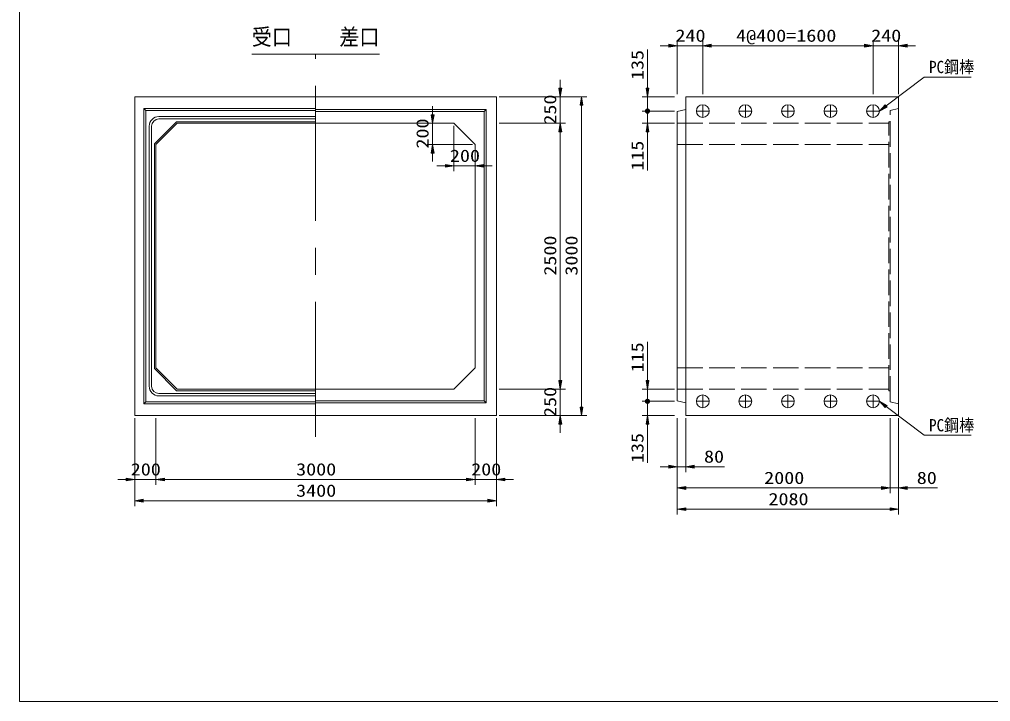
# Model space of a CAD drawing. Units: millimetres on the paper, scale 1:40. Extents: x 18 to 410, y 10 to 287.
# Drawn here: x 18 to 246.2, y 10 to 170.4 of the extents above; entities that cross this region are included whole.
import ezdxf
from ezdxf.enums import TextEntityAlignment as Align

# ---------------------------------------------------------------- set-up
doc = ezdxf.new("R2010")
doc.units = ezdxf.units.MM
doc.linetypes.add('DASHED', pattern=[7.5, 6, -1.5])
doc.linetypes.add('USER1', pattern=[50.8, 31.75, -6.35, 6.35, -6.35])
for name, color, linetype, lineweight in [('0_7', 7, 'Continuous', 13), ('Layer1', 3, 'Continuous', 13), ('Layer2', 6, 'USER1', 13), ('Layer3', 7, 'Continuous', 13), ('Layer4', 4, 'DASHED', 13), ('Layer7', 9, 'Continuous', 13)]:
    doc.layers.add(name, color=color, linetype=linetype, lineweight=lineweight)
doc.styles.add('ＭＳ ゴシック', font='')
doc.styles.get('ＭＳ ゴシック').set_extended_font_data('MS Gothic')

msp = doc.modelspace()

# ---------------------------------------------------------------- hatches: boundary and pattern name
at = {"layer": 'Layer1'}
for points in [[(170.594, 164.575), (170.594, 163.908), (172.594, 164.242)], [(180.594, 164.575), (180.594, 163.908), (178.594, 164.242)], [(180.594, 164.575), (180.594, 163.908), (178.594, 164.242)], [(216.594, 164.575), (216.594, 163.908), (218.594, 164.242)], [(216.594, 164.575), (216.594, 163.908), (218.594, 164.242)], [(226.594, 164.575), (226.594, 163.908), (224.594, 164.242)], [(144.76, 154.242), (145.427, 154.242), (145.094, 152.242)], [(165.26, 154.242), (165.927, 154.242), (165.594, 152.242)], [(149.76, 150.242), (150.427, 150.242), (150.094, 152.242)], [(165.624, 149.349), (165.534, 149.343), (165.474, 149.332), (165.417, 149.313), (165.363, 149.287), (165.312, 149.255), (165.265, 149.217), (165.224, 149.173), (165.188, 149.124), (165.159, 149.071), (165.137, 149.015), (165.122, 148.957), (165.115, 148.897), (165.115, 148.837), (165.122, 148.777), (165.137, 148.718), (165.159, 148.662), (165.188, 148.609), (165.224, 148.561), (165.265, 148.517), (165.312, 148.478), (165.363, 148.446), (165.417, 148.42), (165.474, 148.402), (165.563, 148.385), (165.594, 148.387), (165.594, 148.867)], [(165.624, 149.349), (165.534, 149.343), (165.474, 149.332), (165.417, 149.313), (165.363, 149.287), (165.312, 149.255), (165.265, 149.217), (165.224, 149.173), (165.188, 149.124), (165.159, 149.071), (165.137, 149.015), (165.122, 148.957), (165.115, 148.897), (165.115, 148.837), (165.122, 148.777), (165.137, 148.718), (165.159, 148.662), (165.188, 148.609), (165.224, 148.561), (165.265, 148.517), (165.312, 148.478), (165.363, 148.446), (165.417, 148.42), (165.474, 148.402), (165.563, 148.385), (165.594, 148.387), (165.594, 148.867)], [(165.563, 148.385), (165.654, 148.39), (165.713, 148.402), (165.77, 148.42), (165.825, 148.446), (165.876, 148.478), (165.922, 148.517), (165.964, 148.561), (165.999, 148.609), (166.028, 148.662), (166.05, 148.718), (166.065, 148.777), (166.073, 148.837), (166.073, 148.897), (166.065, 148.957), (166.05, 149.015), (166.028, 149.071), (165.999, 149.124), (165.964, 149.173), (165.922, 149.217), (165.876, 149.255), (165.825, 149.287), (165.77, 149.313), (165.713, 149.332), (165.624, 149.349), (165.594, 149.347), (165.594, 148.867)], [(165.563, 148.385), (165.654, 148.39), (165.713, 148.402), (165.77, 148.42), (165.825, 148.446), (165.876, 148.478), (165.922, 148.517), (165.964, 148.561), (165.999, 148.609), (166.028, 148.662), (166.05, 148.718), (166.065, 148.777), (166.073, 148.837), (166.073, 148.897), (166.065, 148.957), (166.05, 149.015), (166.028, 149.071), (165.999, 149.124), (165.964, 149.173), (165.922, 149.217), (165.876, 149.255), (165.825, 149.287), (165.77, 149.313), (165.713, 149.332), (165.624, 149.349), (165.594, 149.347), (165.594, 148.867)], [(221.887, 149.814), (220.094, 148.867), (221.483, 150.344)], [(114.76, 147.992), (115.427, 147.992), (115.094, 145.992)], [(144.76, 143.992), (145.427, 143.992), (145.094, 145.992)], [(144.76, 143.992), (145.427, 143.992), (145.094, 145.992)], [(165.26, 143.992), (165.927, 143.992), (165.594, 145.992)], [(114.76, 138.992), (115.427, 138.992), (115.094, 140.992)], [(118.094, 136.325), (118.094, 135.658), (120.094, 135.992)], [(127.094, 136.325), (127.094, 135.658), (125.094, 135.992)], [(144.76, 85.492), (145.427, 85.492), (145.094, 83.492)], [(144.76, 85.492), (145.427, 85.492), (145.094, 83.492)], [(165.26, 85.492), (165.927, 85.492), (165.594, 83.492)], [(165.624, 81.099), (165.534, 81.093), (165.474, 81.082), (165.417, 81.063), (165.363, 81.037), (165.312, 81.005), (165.265, 80.967), (165.224, 80.923), (165.188, 80.874), (165.159, 80.821), (165.137, 80.765), (165.122, 80.707), (165.115, 80.647), (165.115, 80.587), (165.122, 80.527), (165.137, 80.468), (165.159, 80.412), (165.188, 80.359), (165.224, 80.311), (165.265, 80.267), (165.312, 80.228), (165.363, 80.196), (165.417, 80.17), (165.474, 80.152), (165.563, 80.135), (165.594, 80.137), (165.594, 80.617)], [(165.624, 81.099), (165.534, 81.093), (165.474, 81.082), (165.417, 81.063), (165.363, 81.037), (165.312, 81.005), (165.265, 80.967), (165.224, 80.923), (165.188, 80.874), (165.159, 80.821), (165.137, 80.765), (165.122, 80.707), (165.115, 80.647), (165.115, 80.587), (165.122, 80.527), (165.137, 80.468), (165.159, 80.412), (165.188, 80.359), (165.224, 80.311), (165.265, 80.267), (165.312, 80.228), (165.363, 80.196), (165.417, 80.17), (165.474, 80.152), (165.563, 80.135), (165.594, 80.137), (165.594, 80.617)], [(165.563, 80.135), (165.654, 80.14), (165.713, 80.152), (165.77, 80.17), (165.825, 80.196), (165.876, 80.228), (165.922, 80.267), (165.964, 80.311), (165.999, 80.359), (166.028, 80.412), (166.05, 80.468), (166.065, 80.527), (166.073, 80.587), (166.073, 80.647), (166.065, 80.707), (166.05, 80.765), (166.028, 80.821), (165.999, 80.874), (165.964, 80.923), (165.922, 80.967), (165.876, 81.005), (165.825, 81.037), (165.77, 81.063), (165.713, 81.082), (165.624, 81.099), (165.594, 81.097), (165.594, 80.617)], [(165.563, 80.135), (165.654, 80.14), (165.713, 80.152), (165.77, 80.17), (165.825, 80.196), (165.876, 80.228), (165.922, 80.267), (165.964, 80.311), (165.999, 80.359), (166.028, 80.412), (166.05, 80.468), (166.065, 80.527), (166.073, 80.587), (166.073, 80.647), (166.065, 80.707), (166.05, 80.765), (166.028, 80.821), (165.999, 80.874), (165.964, 80.923), (165.922, 80.967), (165.876, 81.005), (165.825, 81.037), (165.77, 81.063), (165.713, 81.082), (165.624, 81.099), (165.594, 81.097), (165.594, 80.617)], [(221.483, 79.139), (220.094, 80.617), (221.887, 79.67)], [(149.76, 79.242), (150.427, 79.242), (150.094, 77.242)], [(144.76, 75.242), (145.427, 75.242), (145.094, 77.242)], [(165.26, 75.242), (165.927, 75.242), (165.594, 77.242)], [(170.594, 65.575), (170.594, 64.908), (172.594, 65.242)], [(176.594, 65.575), (176.594, 64.908), (174.594, 65.242)], [(43.094, 62.575), (43.094, 61.908), (45.094, 62.242)], [(52.094, 62.575), (52.094, 61.908), (50.094, 62.242)], [(52.094, 62.575), (52.094, 61.908), (50.094, 62.242)], [(123.094, 62.575), (123.094, 61.908), (125.094, 62.242)], [(123.094, 62.575), (123.094, 61.908), (125.094, 62.242)], [(132.094, 62.575), (132.094, 61.908), (130.094, 62.242)], [(174.594, 60.575), (174.594, 59.908), (172.594, 60.242)], [(220.594, 60.575), (220.594, 59.908), (222.594, 60.242)], [(220.594, 60.575), (220.594, 59.908), (222.594, 60.242)], [(226.594, 60.575), (226.594, 59.908), (224.594, 60.242)], [(47.094, 57.575), (47.094, 56.908), (45.094, 57.242)], [(128.094, 57.575), (128.094, 56.908), (130.094, 57.242)], [(174.594, 55.575), (174.594, 54.908), (172.594, 55.242)], [(222.594, 55.575), (222.594, 54.908), (224.594, 55.242)]]:
    msp.add_hatch(color=256, dxfattribs=at).paths.add_polyline_path(points)

# ---------------------------------------------------------------- linework, layer by layer
at = {"layer": '0_7'}
for p, q in [((18, 287), (18, 10)), ((18, 10), (410, 10))]:
    msp.add_line(p, q, dxfattribs=at)
at = {"layer": 'Layer1'}
for p, q in [((172.594, 152.867), (172.594, 165.492)), ((178.594, 152.867), (178.594, 165.492)), ((178.594, 152.867), (178.594, 165.492)), ((218.594, 152.867), (218.594, 165.492)), ((218.594, 152.867), (218.594, 165.492)), ((224.594, 152.867), (224.594, 165.492)), ((165.594, 154.242), (165.594, 163.32)), ((170.594, 164.242), (168.594, 164.242)), ((178.594, 164.242), (172.594, 164.242)), ((180.594, 164.242), (216.594, 164.242)), ((180.594, 164.242), (182.594, 164.242)), ((216.594, 164.242), (214.594, 164.242)), ((218.594, 164.242), (224.594, 164.242)), ((226.594, 164.242), (228.594, 164.242)), ((145.094, 154.242), (145.094, 156.242)), ((221.685, 150.079), (230.594, 156.867)), ((230.594, 156.867), (231.594, 156.867)), ((231.594, 156.867), (241.682, 156.867)), ((130.719, 152.242), (146.344, 152.242)), ((130.719, 152.242), (151.344, 152.242)), ((145.094, 145.992), (145.094, 152.242)), ((171.969, 152.242), (164.344, 152.242)), ((165.594, 150.867), (165.594, 152.867)), ((165.594, 148.867), (165.594, 152.242)), ((115.094, 147.992), (115.094, 149.992)), ((150.094, 79.242), (150.094, 150.242)), ((171.969, 148.867), (164.344, 148.867)), ((171.969, 148.867), (164.344, 148.867)), ((165.594, 148.867), (165.594, 145.992)), ((165.594, 146.867), (165.594, 144.867)), ((119.469, 145.992), (113.844, 145.992)), ((115.094, 145.992), (115.094, 140.992)), ((120.094, 145.367), (120.094, 134.742)), ((130.719, 145.992), (146.344, 145.992)), ((130.719, 145.992), (146.344, 145.992)), ((145.094, 143.992), (145.094, 141.992)), ((145.094, 85.492), (145.094, 143.992)), ((171.969, 145.992), (164.344, 145.992)), ((165.594, 143.992), (165.594, 134.913)), ((124.469, 140.992), (113.844, 140.992)), ((125.094, 140.367), (125.094, 134.742)), ((115.094, 138.992), (115.094, 136.992)), ((118.094, 135.992), (116.094, 135.992)), ((120.094, 135.992), (125.094, 135.992)), ((127.094, 135.992), (129.094, 135.992)), ((165.594, 85.492), (165.594, 94.57)), ((145.094, 85.492), (145.094, 87.492)), ((165.594, 82.617), (165.594, 84.617)), ((130.719, 83.492), (146.344, 83.492)), ((130.719, 83.492), (146.344, 83.492)), ((145.094, 83.492), (145.094, 77.242)), ((171.969, 83.492), (164.344, 83.492)), ((165.594, 80.617), (165.594, 83.492)), ((171.969, 80.617), (164.344, 80.617)), ((171.969, 80.617), (164.344, 80.617)), ((165.594, 80.617), (165.594, 77.242)), ((165.594, 78.617), (165.594, 76.617)), ((221.685, 79.405), (230.594, 72.617)), ((45.094, 76.617), (45.094, 60.992)), ((45.094, 76.617), (45.094, 55.992)), ((50.094, 76.617), (50.094, 60.992)), ((50.094, 76.617), (50.094, 60.992)), ((125.094, 76.617), (125.094, 60.992)), ((125.094, 76.617), (125.094, 60.992)), ((130.094, 76.617), (130.094, 60.992)), ((130.094, 76.617), (130.094, 55.992)), ((130.719, 77.242), (146.344, 77.242)), ((130.719, 77.242), (151.344, 77.242)), ((171.969, 77.242), (164.344, 77.242)), ((172.594, 76.617), (172.594, 63.992)), ((172.594, 76.617), (172.594, 58.992)), ((172.594, 76.617), (172.594, 53.992)), ((174.594, 76.617), (174.594, 63.992)), ((222.594, 76.617), (222.594, 58.992)), ((222.594, 76.617), (222.594, 58.992)), ((224.594, 76.617), (224.594, 58.992)), ((224.594, 76.617), (224.594, 53.992)), ((145.094, 75.242), (145.094, 73.242)), ((165.594, 75.242), (165.594, 66.163)), ((230.594, 72.617), (231.594, 72.617)), ((231.594, 72.617), (241.682, 72.617)), ((170.594, 65.242), (168.594, 65.242)), ((172.594, 65.242), (174.594, 65.242)), ((176.594, 65.242), (183.729, 65.242)), ((43.094, 62.242), (41.094, 62.242)), ((50.094, 62.242), (45.094, 62.242)), ((52.094, 62.242), (123.094, 62.242)), ((52.094, 62.242), (54.094, 62.242)), ((123.094, 62.242), (121.094, 62.242)), ((125.094, 62.242), (130.094, 62.242)), ((132.094, 62.242), (134.094, 62.242)), ((174.594, 60.242), (220.594, 60.242)), ((220.594, 60.242), (218.594, 60.242)), ((222.594, 60.242), (224.594, 60.242)), ((226.594, 60.242), (233.729, 60.242)), ((47.094, 57.242), (128.094, 57.242)), ((174.594, 55.242), (222.594, 55.242))]:
    msp.add_line(p, q, dxfattribs=at)
at = {"layer": 'Layer1', "linetype": 'USER1'}
for p, q in [((165.594, 148.867), (165.594, 150.867)), ((165.594, 148.867), (165.594, 146.867)), ((165.594, 80.617), (165.594, 82.617)), ((165.594, 80.617), (165.594, 78.617))]:
    msp.add_line(p, q, dxfattribs=at)
at = {"layer": 'Layer1'}
for points in [[(170.594, 164.575), (170.594, 163.908), (172.594, 164.242)], [(180.594, 164.575), (180.594, 163.908), (178.594, 164.242)], [(180.594, 164.575), (180.594, 163.908), (178.594, 164.242)], [(216.594, 164.575), (216.594, 163.908), (218.594, 164.242)], [(216.594, 164.575), (216.594, 163.908), (218.594, 164.242)], [(226.594, 164.575), (226.594, 163.908), (224.594, 164.242)], [(144.76, 154.242), (145.427, 154.242), (145.094, 152.242)], [(165.26, 154.242), (165.927, 154.242), (165.594, 152.242)], [(149.76, 150.242), (150.427, 150.242), (150.094, 152.242)], [(221.887, 149.814), (220.094, 148.867), (221.483, 150.344)], [(114.76, 147.992), (115.427, 147.992), (115.094, 145.992)], [(144.76, 143.992), (145.427, 143.992), (145.094, 145.992)], [(144.76, 143.992), (145.427, 143.992), (145.094, 145.992)], [(165.26, 143.992), (165.927, 143.992), (165.594, 145.992)], [(114.76, 138.992), (115.427, 138.992), (115.094, 140.992)], [(118.094, 136.325), (118.094, 135.658), (120.094, 135.992)], [(127.094, 136.325), (127.094, 135.658), (125.094, 135.992)], [(144.76, 85.492), (145.427, 85.492), (145.094, 83.492)], [(144.76, 85.492), (145.427, 85.492), (145.094, 83.492)], [(165.26, 85.492), (165.927, 85.492), (165.594, 83.492)], [(221.483, 79.139), (220.094, 80.617), (221.887, 79.67)], [(149.76, 79.242), (150.427, 79.242), (150.094, 77.242)], [(144.76, 75.242), (145.427, 75.242), (145.094, 77.242)], [(165.26, 75.242), (165.927, 75.242), (165.594, 77.242)], [(170.594, 65.575), (170.594, 64.908), (172.594, 65.242)], [(176.594, 65.575), (176.594, 64.908), (174.594, 65.242)], [(43.094, 62.575), (43.094, 61.908), (45.094, 62.242)], [(52.094, 62.575), (52.094, 61.908), (50.094, 62.242)], [(52.094, 62.575), (52.094, 61.908), (50.094, 62.242)], [(123.094, 62.575), (123.094, 61.908), (125.094, 62.242)], [(123.094, 62.575), (123.094, 61.908), (125.094, 62.242)], [(132.094, 62.575), (132.094, 61.908), (130.094, 62.242)], [(174.594, 60.575), (174.594, 59.908), (172.594, 60.242)], [(220.594, 60.575), (220.594, 59.908), (222.594, 60.242)], [(220.594, 60.575), (220.594, 59.908), (222.594, 60.242)], [(226.594, 60.575), (226.594, 59.908), (224.594, 60.242)], [(47.094, 57.575), (47.094, 56.908), (45.094, 57.242)], [(128.094, 57.575), (128.094, 56.908), (130.094, 57.242)], [(174.594, 55.575), (174.594, 54.908), (172.594, 55.242)], [(222.594, 55.575), (222.594, 54.908), (224.594, 55.242)]]:
    msp.add_lwpolyline(points, close=True, dxfattribs=at)
at = {"layer": 'Layer1', "linetype": 'USER1'}
for points in [[(165.624, 149.349), (165.534, 149.343), (165.474, 149.332), (165.417, 149.313), (165.363, 149.287), (165.312, 149.255), (165.265, 149.217), (165.224, 149.173), (165.188, 149.124), (165.159, 149.071), (165.137, 149.015), (165.122, 148.957), (165.115, 148.897), (165.115, 148.837), (165.122, 148.777), (165.137, 148.718), (165.159, 148.662), (165.188, 148.609), (165.224, 148.561), (165.265, 148.517), (165.312, 148.478), (165.363, 148.446), (165.417, 148.42), (165.474, 148.402), (165.563, 148.385), (165.594, 148.387), (165.594, 148.867)], [(165.624, 149.349), (165.534, 149.343), (165.474, 149.332), (165.417, 149.313), (165.363, 149.287), (165.312, 149.255), (165.265, 149.217), (165.224, 149.173), (165.188, 149.124), (165.159, 149.071), (165.137, 149.015), (165.122, 148.957), (165.115, 148.897), (165.115, 148.837), (165.122, 148.777), (165.137, 148.718), (165.159, 148.662), (165.188, 148.609), (165.224, 148.561), (165.265, 148.517), (165.312, 148.478), (165.363, 148.446), (165.417, 148.42), (165.474, 148.402), (165.563, 148.385), (165.594, 148.387), (165.594, 148.867)], [(165.563, 148.385), (165.654, 148.39), (165.713, 148.402), (165.77, 148.42), (165.825, 148.446), (165.876, 148.478), (165.922, 148.517), (165.964, 148.561), (165.999, 148.609), (166.028, 148.662), (166.05, 148.718), (166.065, 148.777), (166.073, 148.837), (166.073, 148.897), (166.065, 148.957), (166.05, 149.015), (166.028, 149.071), (165.999, 149.124), (165.964, 149.173), (165.922, 149.217), (165.876, 149.255), (165.825, 149.287), (165.77, 149.313), (165.713, 149.332), (165.624, 149.349), (165.594, 149.347), (165.594, 148.867)], [(165.563, 148.385), (165.654, 148.39), (165.713, 148.402), (165.77, 148.42), (165.825, 148.446), (165.876, 148.478), (165.922, 148.517), (165.964, 148.561), (165.999, 148.609), (166.028, 148.662), (166.05, 148.718), (166.065, 148.777), (166.073, 148.837), (166.073, 148.897), (166.065, 148.957), (166.05, 149.015), (166.028, 149.071), (165.999, 149.124), (165.964, 149.173), (165.922, 149.217), (165.876, 149.255), (165.825, 149.287), (165.77, 149.313), (165.713, 149.332), (165.624, 149.349), (165.594, 149.347), (165.594, 148.867)], [(165.624, 81.099), (165.534, 81.093), (165.474, 81.082), (165.417, 81.063), (165.363, 81.037), (165.312, 81.005), (165.265, 80.967), (165.224, 80.923), (165.188, 80.874), (165.159, 80.821), (165.137, 80.765), (165.122, 80.707), (165.115, 80.647), (165.115, 80.587), (165.122, 80.527), (165.137, 80.468), (165.159, 80.412), (165.188, 80.359), (165.224, 80.311), (165.265, 80.267), (165.312, 80.228), (165.363, 80.196), (165.417, 80.17), (165.474, 80.152), (165.563, 80.135), (165.594, 80.137), (165.594, 80.617)], [(165.624, 81.099), (165.534, 81.093), (165.474, 81.082), (165.417, 81.063), (165.363, 81.037), (165.312, 81.005), (165.265, 80.967), (165.224, 80.923), (165.188, 80.874), (165.159, 80.821), (165.137, 80.765), (165.122, 80.707), (165.115, 80.647), (165.115, 80.587), (165.122, 80.527), (165.137, 80.468), (165.159, 80.412), (165.188, 80.359), (165.224, 80.311), (165.265, 80.267), (165.312, 80.228), (165.363, 80.196), (165.417, 80.17), (165.474, 80.152), (165.563, 80.135), (165.594, 80.137), (165.594, 80.617)], [(165.563, 80.135), (165.654, 80.14), (165.713, 80.152), (165.77, 80.17), (165.825, 80.196), (165.876, 80.228), (165.922, 80.267), (165.964, 80.311), (165.999, 80.359), (166.028, 80.412), (166.05, 80.468), (166.065, 80.527), (166.073, 80.587), (166.073, 80.647), (166.065, 80.707), (166.05, 80.765), (166.028, 80.821), (165.999, 80.874), (165.964, 80.923), (165.922, 80.967), (165.876, 81.005), (165.825, 81.037), (165.77, 81.063), (165.713, 81.082), (165.624, 81.099), (165.594, 81.097), (165.594, 80.617)], [(165.563, 80.135), (165.654, 80.14), (165.713, 80.152), (165.77, 80.17), (165.825, 80.196), (165.876, 80.228), (165.922, 80.267), (165.964, 80.311), (165.999, 80.359), (166.028, 80.412), (166.05, 80.468), (166.065, 80.527), (166.073, 80.587), (166.073, 80.647), (166.065, 80.707), (166.05, 80.765), (166.028, 80.821), (165.999, 80.874), (165.964, 80.923), (165.922, 80.967), (165.876, 81.005), (165.825, 81.037), (165.77, 81.063), (165.713, 81.082), (165.624, 81.099), (165.594, 81.097), (165.594, 80.617)]]:
    msp.add_lwpolyline(points, close=True, dxfattribs=at)
at = {"layer": 'Layer2'}
msp.add_line((87.594, 72.242), (87.594, 162.242), dxfattribs=at)
at = {"layer": 'Layer3'}
for p, q in [((45.094, 77.242), (45.094, 152.242)), ((45.094, 152.242), (130.094, 152.242)), ((130.094, 152.242), (130.094, 77.242)), ((224.594, 152.242), (174.594, 152.242)), ((174.594, 152.242), (174.594, 77.242)), ((224.594, 77.242), (224.594, 152.242)), ((47.219, 79.992), (47.219, 149.492)), ((47.219, 149.492), (87.594, 149.492)), ((47.219, 149.492), (47.719, 148.992)), ((47.719, 80.492), (47.719, 148.992)), ((47.719, 148.992), (87.594, 148.992)), ((127.719, 149.242), (87.594, 149.242)), ((127.219, 148.742), (87.594, 148.742)), ((127.719, 149.242), (127.219, 148.742)), ((127.219, 80.742), (127.219, 148.742)), ((127.719, 80.242), (127.719, 149.242)), ((172.594, 148.742), (174.594, 149.242)), ((172.594, 80.742), (172.594, 148.742)), ((177.094, 148.867), (180.094, 148.867)), ((178.594, 147.367), (178.594, 150.367)), ((187.094, 148.867), (190.094, 148.867)), ((188.594, 147.367), (188.594, 150.367)), ((197.094, 148.867), (200.094, 148.867)), ((198.594, 147.367), (198.594, 150.367)), ((207.094, 148.867), (210.094, 148.867)), ((208.594, 147.367), (208.594, 150.367)), ((217.094, 148.867), (220.094, 148.867)), ((218.594, 147.367), (218.594, 150.367)), ((49.719, 141.147), (54.938, 146.367)), ((50.769, 147.592), (87.594, 147.592)), ((50.769, 147.042), (87.594, 147.042)), ((54.938, 146.367), (87.594, 146.367)), ((48.494, 84.167), (48.494, 145.317)), ((49.044, 84.167), (49.044, 145.317)), ((50.094, 140.992), (55.094, 145.992)), ((55.094, 145.992), (120.094, 145.992)), ((120.094, 145.992), (125.094, 140.992)), ((49.719, 88.336), (49.719, 141.147)), ((50.094, 88.492), (50.094, 140.992)), ((125.094, 140.992), (125.094, 88.492)), ((54.938, 83.117), (49.719, 88.336)), ((55.094, 83.492), (50.094, 88.492)), ((125.094, 88.492), (120.094, 83.492)), ((87.594, 82.442), (50.769, 82.442)), ((87.594, 83.117), (54.938, 83.117)), ((120.094, 83.492), (55.094, 83.492)), ((47.219, 79.992), (47.719, 80.492)), ((87.594, 79.992), (47.219, 79.992)), ((87.594, 80.492), (47.719, 80.492)), ((87.594, 81.892), (50.769, 81.892)), ((87.594, 80.742), (127.219, 80.742)), ((87.594, 80.242), (127.719, 80.242)), ((127.719, 80.242), (127.219, 80.742)), ((174.594, 80.242), (172.594, 80.742)), ((177.094, 80.617), (180.094, 80.617)), ((178.594, 79.117), (178.594, 82.117)), ((187.094, 80.617), (190.094, 80.617)), ((188.594, 79.117), (188.594, 82.117)), ((197.094, 80.617), (200.094, 80.617)), ((198.594, 79.117), (198.594, 82.117)), ((207.094, 80.617), (210.094, 80.617)), ((208.594, 79.117), (208.594, 82.117)), ((217.094, 80.617), (220.094, 80.617)), ((218.594, 79.117), (218.594, 82.117)), ((130.094, 77.242), (45.094, 77.242)), ((174.594, 77.242), (224.594, 77.242))]:
    msp.add_line(p, q, dxfattribs=at)
for centre in [(178.594, 148.867), (188.594, 148.867), (198.594, 148.867), (208.594, 148.867), (218.594, 148.867), (178.594, 80.617), (188.594, 80.617), (198.594, 80.617), (208.594, 80.617), (218.594, 80.617)]:
    msp.add_circle(centre, 1.5, dxfattribs=at)
for centre, radius, start, end in [((50.769, 145.317), 2.275, 90, 180), ((50.769, 145.317), 1.725, 90, 180), ((50.769, 84.167), 2.275, 180, 270), ((50.769, 84.167), 1.725, 180, 270)]:
    msp.add_arc(centre, radius, start, end, dxfattribs=at)
at = {"layer": 'Layer4'}
for p, q in [((222.594, 148.992), (224.594, 149.492)), ((222.594, 80.492), (222.594, 148.992)), ((222.294, 83.117), (222.294, 146.367)), ((222.294, 146.367), (222.594, 146.367)), ((172.594, 145.992), (222.294, 145.992)), ((172.594, 140.992), (222.294, 140.992)), ((172.594, 88.492), (222.294, 88.492)), ((172.594, 83.492), (222.294, 83.492)), ((222.594, 83.117), (222.294, 83.117)), ((224.594, 79.992), (222.594, 80.492))]:
    msp.add_line(p, q, dxfattribs=at)
at = {"layer": 'Layer7'}
msp.add_line((72.594, 162.242), (102.594, 162.242), dxfattribs=at)

# ---------------------------------------------------------------- texts
at = {"layer": 'Layer1', "color": 9, "style": 'ＭＳ ゴシック'}
for s, width, p in [('240', 1.2, (172.165, 164.312)), ('4@400=1600', 1.2, (186.422, 164.312)), ('240', 1.2, (218.165, 164.312)), ('PC鋼棒', 0.9, (231.762, 156.937)), ('200', 1.2, (119.165, 136.062)), ('PC鋼棒', 0.9, (231.762, 72.687)), ('80', 1.2, (178.876, 65.312)), ('200', 1.2, (44.165, 62.312)), ('3000', 1.2, (83.022, 62.312)), ('200', 1.2, (124.165, 62.312)), ('2000', 1.2, (193.022, 60.312)), ('80', 1.2, (228.876, 60.312)), ('3400', 1.2, (83.022, 57.312)), ('2080', 1.2, (194.022, 55.312))]:
    msp.add_text(s, height=2.886, dxfattribs=dict(at, width=width)).set_placement(p, align=Align.BOTTOM_LEFT)
at = {"layer": 'Layer1', "color": 9, "style": 'ＭＳ ゴシック', "width": 1.2}
for s, p in [('135', (165.524, 156.181)), ('250', (145.024, 145.688)), ('200', (115.024, 140.063)), ('115', (165.524, 134.852)), ('2500', (145.024, 110.17)), ('3000', (150.024, 110.17)), ('115', (165.524, 87.431)), ('250', (145.024, 76.938)), ('135', (165.524, 66.102))]:
    msp.add_text(s, height=2.886, rotation=90, dxfattribs=at).set_placement(p, align=Align.BOTTOM_LEFT)
at = {"layer": 'Layer7', "style": 'ＭＳ ゴシック', "width": 0.9}
msp.add_text('受口', height=3.848, dxfattribs=at).set_placement((72.594, 163.242), align=Align.BOTTOM_LEFT)
msp.add_text('差口', height=3.848, dxfattribs=at).set_placement((102.594, 163.242), align=Align.BOTTOM_RIGHT)

doc.saveas('drawing.dxf')
